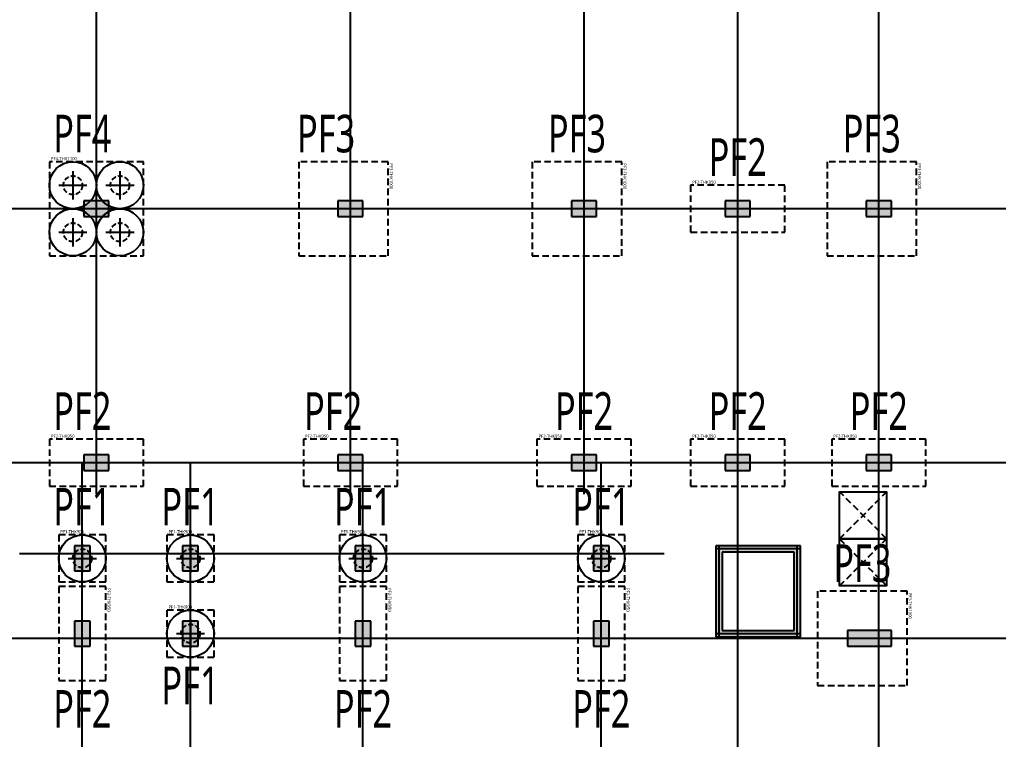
# Model space of a CAD drawing. Header units: millimetres. Extents: x 327808 to 2562540, y -728300 to 402793.
# Drawn here: x 783400 to 814615, y 175890 to 198849 of the extents above; entities that cross this region are included whole.
import ezdxf
from ezdxf.enums import TextEntityAlignment as Align

# ---------------------------------------------------------------- set-up
doc = ezdxf.new("R2010")
doc.units = ezdxf.units.MM
doc.header["$LTSCALE"] = 140
doc.linetypes.add('XS-기초$0$CONTINOUS', pattern=[0])
doc.linetypes.add('XS-기초$0$HID', pattern=[2.3, 1.5, -0.8])
for name, color, linetype in [('NAME-F', 6, 'Continuous'), ('XS-기초$0$252', 252, 'Continuous'), ('XS-기초$0$CEN-P', 14, 'XS-기초$0$CONTINOUS'), ('XS-기초$0$MAT', 3, 'XS-기초$0$HID'), ('XS-기초$0$PILE-P', 4, 'XS-기초$0$HID'), ('XS-기초$0$WALL', 11, 'Continuous'), ('XS-기초$0$집수정-우수', 6, 'Continuous')]:
    doc.layers.add(name, color=color, linetype=linetype)
doc.layers.add('XS-기초$0$DEFPOINT', color=144, linetype='Continuous', plot=False)
doc.styles.add('XS-기초$0$맑은고딕', font='malgun.ttf')
doc.styles.add('맑은고딕', font='malgun.ttf')

# ---------------------------------------------------------------- blocks, each defined once
blk = doc.blocks.new('XS-기초$0$A$C762E058C')
at = {"layer": 'XS-기초$0$252'}
h = blk.add_hatch(color=256, dxfattribs=at)
h.dxf.hatch_style = 1
h.paths.add_polyline_path([(27600, -111400), (26800, -111400), (26800, -111900), (27600, -111900)])
h.paths.add_polyline_path([(19500, -111400), (18700, -111400), (18700, -111900), (19500, -111900)])
h.paths.add_polyline_path([(22350, -115100), (22350, -114300), (21850, -114300), (21850, -115100)])
h.paths.add_polyline_path([(22350, -117500), (22350, -116700), (21850, -116700), (21850, -117500)])
h.paths.add_polyline_path([(27850, -115100), (27850, -114300), (27350, -114300), (27350, -115100)])
h.paths.add_polyline_path([(27850, -117500), (27850, -116700), (27350, -116700), (27350, -117500)])
h.paths.add_polyline_path([(18900, -115100), (18900, -114300), (18400, -114300), (18400, -115100)])
h.paths.add_polyline_path([(18900, -117500), (18900, -116700), (18400, -116700), (18400, -117500)])
h.paths.add_polyline_path([(22350, -124300), (22350, -123500), (21850, -123500), (21850, -124300)])
h.paths.add_polyline_path([(27850, -124300), (27850, -123500), (27350, -123500), (27350, -124300)])
h.paths.add_polyline_path([(18900, -124300), (18900, -123500), (18400, -123500), (18400, -124300)])
h.paths.add_polyline_path([(27600, -95200), (26800, -95200), (26800, -95700), (27600, -95700)])
h.paths.add_polyline_path([(27600, -103300), (26800, -103300), (26800, -103800), (27600, -103800)])
h.paths.add_polyline_path([(19500, -103300), (18700, -103300), (18700, -103800), (19500, -103800)])
h.paths.add_polyline_path([(19500, -95200), (18700, -95200), (18700, -95700), (19500, -95700)])
h.paths.add_polyline_path([(19500, -87100), (18700, -87100), (18700, -87600), (19500, -87600)])
h.paths.add_polyline_path([(26900, -72000), (26900, -71200), (26400, -71200), (26400, -72000)])
h.paths.add_polyline_path([(18900, -72000), (18900, -71200), (18400, -71200), (18400, -72000)])
h.paths.add_polyline_path([(27600, -87100), (26800, -87100), (26800, -87600), (27600, -87600)])
h.paths.add_polyline_path([(27600, -79000), (26800, -79000), (26800, -79500), (27600, -79500)])
h.paths.add_polyline_path([(19500, -79000), (18700, -79000), (18700, -79500), (19500, -79500)])
h.paths.add_polyline_path([(6100, -79000), (5300, -79000), (5300, -79500), (6100, -79500)])
h.paths.add_polyline_path([(11655, -79000), (10855, -79000), (10855, -79500), (11655, -79500)])
h.paths.add_polyline_path([(6100, -71500), (5300, -71500), (5300, -72000), (6100, -72000)])
h.paths.add_polyline_path([(13600, -72000), (13600, -71200), (13100, -71200), (13100, -72000)])
h.paths.add_polyline_path([(35050, -111400), (34250, -111400), (34250, -111900), (35050, -111900)])
h.paths.add_polyline_path([(39950, -111400), (39150, -111400), (39150, -111900), (39950, -111900)])
h.paths.add_polyline_path([(44450, -111400), (43650, -111400), (43650, -111900), (44450, -111900)])
h.paths.add_polyline_path([(35050, -79000), (34250, -79000), (34250, -79500), (35050, -79500)])
h.paths.add_polyline_path([(39950, -79000), (39150, -79000), (39150, -79500), (39950, -79500)])
h.paths.add_polyline_path([(44450, -79000), (43650, -79000), (43650, -79500), (44450, -79500)])
h.paths.add_polyline_path([(35050, -87100), (34250, -87100), (34250, -87600), (35050, -87600)])
h.paths.add_polyline_path([(39950, -87100), (39150, -87100), (39150, -87600), (39950, -87600)])
h.paths.add_polyline_path([(44450, -87100), (43650, -87100), (43650, -87600), (44450, -87600)])
h.paths.add_polyline_path([(35050, -95200), (34250, -95200), (34250, -95700), (35050, -95700)])
h.paths.add_polyline_path([(39950, -95200), (39150, -95200), (39150, -95700), (39950, -95700)])
h.paths.add_polyline_path([(44450, -95200), (43650, -95200), (43650, -95700), (44450, -95700)])
h.paths.add_polyline_path([(35050, -103300), (34250, -103300), (34250, -103800), (35050, -103800)])
h.paths.add_polyline_path([(39950, -103300), (39150, -103300), (39150, -103800), (39950, -103800)])
h.paths.add_polyline_path([(44450, -103300), (43650, -103300), (43650, -103800), (44450, -103800)])
h.paths.add_polyline_path([(51900, -79000), (51100, -79000), (51100, -79500), (51900, -79500)])
h.paths.add_polyline_path([(51900, -87100), (51100, -87100), (51100, -87600), (51900, -87600)])
h.paths.add_polyline_path([(51900, -95200), (51100, -95200), (51100, -95700), (51900, -95700)])
h.paths.add_polyline_path([(51900, -103300), (51100, -103300), (51100, -103800), (51900, -103800)])
h.paths.add_polyline_path([(51900, -111400), (51100, -111400), (51100, -111900), (51900, -111900)])
h.paths.add_polyline_path([(39800, -72000), (39800, -71200), (39300, -71200), (39300, -72000)])
h.paths.add_polyline_path([(34900, -72000), (34900, -71200), (34400, -71200), (34400, -72000)])
h.paths.add_polyline_path([(52250, -71500), (51450, -71500), (51450, -72000), (52250, -72000)])
h.paths.add_polyline_path([(44300, -72000), (44300, -71200), (43800, -71200), (43800, -72000)])
h.paths.add_polyline_path([(44450, -123500), (43050, -123500), (43050, -124000), (44450, -124000)])
h.paths.add_polyline_path([(35450, -124300), (35450, -123500), (34950, -123500), (34950, -124300)])
h.paths.add_polyline_path([(60300, -124300), (60300, -123500), (59800, -123500), (59800, -124300)])
h.paths.add_polyline_path([(52300, -124300), (52300, -123500), (51800, -123500), (51800, -124300)])
h.paths.add_polyline_path([(60000, -117000), (59200, -117000), (59200, -117500), (60000, -117500)])
h.paths.add_polyline_path([(44450, -117000), (43050, -117000), (43050, -117500), (44450, -117500)])
h.paths.add_polyline_path([(51900, -117000), (51100, -117000), (51100, -117500), (51900, -117500)])
h.paths.add_polyline_path([(60000, -79000), (59200, -79000), (59200, -79500), (60000, -79500)])
h.paths.add_polyline_path([(60000, -87100), (59200, -87100), (59200, -87600), (60000, -87600)])
h.paths.add_polyline_path([(60000, -95200), (59200, -95200), (59200, -95700), (60000, -95700)])
h.paths.add_polyline_path([(60000, -103300), (59200, -103300), (59200, -103800), (60000, -103800)])
h.paths.add_polyline_path([(60000, -111400), (59200, -111400), (59200, -111900), (60000, -111900)])
h.paths.add_polyline_path([(60350, -71500), (59550, -71500), (59550, -72000), (60350, -72000)])
h = blk.add_hatch(color=256, dxfattribs=at)
h.dxf.hatch_style = 1
h.paths.add_polyline_path([(7565, -107965), (5900, -107965), (5900, -108215), (7565, -108215)])
h.paths.add_polyline_path([(109050, -107400), (106350, -107400), (106350, -110300), (109050, -110300)])
h.paths.add_polyline_path([(106550, -110100), (106550, -107600), (108850, -107600), (108850, -110100)], flags=16)
h.paths.add_polyline_path([(41550, -114300), (38850, -114300), (38850, -117200), (41550, -117200)])
h.paths.add_polyline_path([(41350, -114500), (41350, -117000), (39050, -117000), (39050, -114500)], flags=16)
h.paths.add_polyline_path([(73865, -107965), (72200, -107965), (72200, -108215), (73865, -108215)])
h.paths.add_polyline_path([(140465, -107965), (138800, -107965), (138800, -108215), (140465, -108215)])
h = blk.add_hatch(color=256, dxfattribs=at)
h.dxf.hatch_style = 1
h.paths.add_polyline_path([(35450, -115100), (35450, -114300), (34950, -114300), (34950, -115100)])
h.paths.add_polyline_path([(35450, -117500), (35450, -116700), (34950, -116700), (34950, -117500)])
h.paths.add_polyline_path([(60000, -117000), (59200, -117000), (59200, -117500), (60000, -117500)])
blk = doc.blocks.new('XS-기초$0$PF3')
at = {"layer": 'XS-기초$0$MAT', "linetype": 'XS-기초$0$HID'}
blk.add_lwpolyline([(-1500, -1650), (1500, -1650), (1500, 1200), (-1500, 1200)], close=True, dxfattribs=at)
at = {"layer": 'XS-기초$0$DEFPOINT', "color": 1, "style": 'XS-기초$0$맑은고딕'}
blk.add_text('PF3-THK1000', height=100, dxfattribs=at).set_placement((-1450, 1300), align=Align.MIDDLE_LEFT)
blk = doc.blocks.new('XS-기초$0$PF2')
at = {"layer": 'XS-기초$0$MAT', "linetype": 'XS-기초$0$HID'}
blk.add_lwpolyline([(-1500, -750), (1500, -750), (1500, 750), (-1500, 750)], close=True, dxfattribs=at)
at = {"layer": 'XS-기초$0$DEFPOINT', "color": 1, "style": 'XS-기초$0$맑은고딕'}
blk.add_text('PF2-THK950', height=100, dxfattribs=at).set_placement((-1450, 850), align=Align.MIDDLE_LEFT)
blk = doc.blocks.new('XS-기초$0$PILE-P')
at = {"layer": 'XS-기초$0$DEFPOINT'}
blk.add_circle((0, 0), 750, dxfattribs=at)
at = {"layer": 'XS-기초$0$PILE-P', "color": 4, "linetype": 'XS-기초$0$CONTINOUS'}
for p, q in [((0, -450), (0, 450)), ((-450, 0), (450, 0))]:
    blk.add_line(p, q, dxfattribs=at)
at = {"layer": 'XS-기초$0$PILE-P', "linetype": 'XS-기초$0$HID', "ltscale": 0.7}
blk.add_circle((0, 0), 300, dxfattribs=at)
blk = doc.blocks.new('XS-기초$0$PF1')
at = {"layer": 'XS-기초$0$MAT', "linetype": 'XS-기초$0$HID'}
blk.add_lwpolyline([(-750, -750), (750, -750), (750, 750), (-750, 750)], close=True, dxfattribs=at)
at = {"layer": 'XS-기초$0$PILE-P', "rotation": 270}
blk.add_blockref('XS-기초$0$PILE-P', (0, 0), dxfattribs=at)
at = {"layer": 'XS-기초$0$DEFPOINT', "color": 1, "style": 'XS-기초$0$맑은고딕'}
blk.add_text('PF1-THK900', height=100, dxfattribs=at).set_placement((-700, 850), align=Align.MIDDLE_LEFT)
blk = doc.blocks.new('XS-기초$0$PF4')
at = {"layer": 'XS-기초$0$MAT', "linetype": 'XS-기초$0$HID'}
blk.add_lwpolyline([(-1500, -1500), (1500, -1500), (1500, 1500), (-1500, 1500)], close=True, dxfattribs=at)
at = {"layer": 'XS-기초$0$PILE-P', "rotation": 270}
for p in [(-750, 750), (750, 750), (-750, -750), (750, -750)]:
    blk.add_blockref('XS-기초$0$PILE-P', p, dxfattribs=at)
at = {"layer": 'XS-기초$0$DEFPOINT', "color": 1, "style": 'XS-기초$0$맑은고딕'}
blk.add_text('PF4-THK1100', height=100, dxfattribs=at).set_placement((-1450, 1600), align=Align.MIDDLE_LEFT)

msp = doc.modelspace()

# ---------------------------------------------------------------- linework, layer by layer
at = {"layer": 'XS-기초$0$CEN-P'}
for p, q in [((801400.4, 183713.9), (801400.4, 341453.9)), ((810800.4, 146453.9), (810800.4, 341453.9)), ((955930.4, 192813.9), (731950.4, 192813.9)), ((835250.4, 184713.9), (731950.4, 184713.9)), ((785400.4, 146453.9), (785400.4, 184713.9)), ((805700.4, 182063.9), (805700.4, 179163.9)), ((808200.4, 179163.9), (808200.4, 182063.9)), ((808300.4, 181963.9), (805600.4, 181963.9)), ((805600.4, 179263.9), (808300.4, 179263.9)), ((955930.4, 179113.9), (731950.4, 179113.9))]:
    msp.add_line(p, q, dxfattribs=at)
at = {"layer": 'XS-기초$0$CEN-P', "color": 124}
for p, q in [((806300.4, 146453.9), (806300.4, 232453.9)), ((788850.4, 146453.9), (788850.4, 184713.9)), ((794350.4, 146453.9), (794350.4, 184713.9)), ((801950.4, 146453.9), (801950.4, 184713.9)), ((803950.4, 181813.9), (783400.4, 181813.9))]:
    msp.add_line(p, q, dxfattribs=at)
at = {"layer": 'XS-기초$0$CEN-P', "color": 181}
for p, q in [((785850.4, 183713.9), (785850.4, 218113.9)), ((793950.4, 183713.9), (793950.4, 218113.9))]:
    msp.add_line(p, q, dxfattribs=at)
at = {"layer": 'XS-기초$0$WALL'}
for p, q in [((785450.4, 193063.9), (785450.4, 192563.9)), ((786250.4, 193063.9), (785450.4, 193063.9)), ((786250.4, 192563.9), (786250.4, 193063.9)), ((793550.4, 193063.9), (793550.4, 192563.9)), ((794350.4, 193063.9), (793550.4, 193063.9)), ((794350.4, 192563.9), (794350.4, 193063.9)), ((801000.4, 193063.9), (801000.4, 192563.9)), ((801800.4, 193063.9), (801000.4, 193063.9)), ((801800.4, 192563.9), (801800.4, 193063.9)), ((805900.4, 193063.9), (805900.4, 192563.9)), ((806700.4, 193063.9), (805900.4, 193063.9)), ((806700.4, 192563.9), (806700.4, 193063.9)), ((810400.4, 193063.9), (810400.4, 192563.9)), ((811200.4, 193063.9), (810400.4, 193063.9)), ((811200.4, 192563.9), (811200.4, 193063.9)), ((785450.4, 192563.9), (786250.4, 192563.9)), ((793550.4, 192563.9), (794350.4, 192563.9)), ((801000.4, 192563.9), (801800.4, 192563.9)), ((805900.4, 192563.9), (806700.4, 192563.9)), ((810400.4, 192563.9), (811200.4, 192563.9)), ((785450.4, 184963.9), (785450.4, 184463.9)), ((786250.4, 184963.9), (785450.4, 184963.9)), ((786250.4, 184463.9), (786250.4, 184963.9)), ((793550.4, 184963.9), (793550.4, 184463.9)), ((794350.4, 184963.9), (793550.4, 184963.9)), ((794350.4, 184463.9), (794350.4, 184963.9)), ((801000.4, 184963.9), (801000.4, 184463.9)), ((801800.4, 184963.9), (801000.4, 184963.9)), ((801800.4, 184463.9), (801800.4, 184963.9)), ((805900.4, 184963.9), (805900.4, 184463.9)), ((806700.4, 184963.9), (805900.4, 184963.9)), ((806700.4, 184463.9), (806700.4, 184963.9)), ((810400.4, 184963.9), (810400.4, 184463.9)), ((811200.4, 184963.9), (810400.4, 184963.9)), ((811200.4, 184463.9), (811200.4, 184963.9)), ((785450.4, 184463.9), (786250.4, 184463.9)), ((793550.4, 184463.9), (794350.4, 184463.9)), ((801000.4, 184463.9), (801800.4, 184463.9)), ((805900.4, 184463.9), (806700.4, 184463.9)), ((810400.4, 184463.9), (811200.4, 184463.9)), ((785650.4, 182063.9), (785150.4, 182063.9)), ((785150.4, 182063.9), (785150.4, 181263.9)), ((785650.4, 181263.9), (785650.4, 182063.9)), ((789100.4, 182063.9), (788600.4, 182063.9)), ((788600.4, 182063.9), (788600.4, 181263.9)), ((789100.4, 181263.9), (789100.4, 182063.9)), ((794600.4, 182063.9), (794100.4, 182063.9)), ((794100.4, 182063.9), (794100.4, 181263.9)), ((794600.4, 181263.9), (794600.4, 182063.9)), ((802200.4, 182063.9), (801700.4, 182063.9)), ((801700.4, 182063.9), (801700.4, 181263.9)), ((802200.4, 181263.9), (802200.4, 182063.9)), ((808300.4, 182063.9), (805600.4, 182063.9)), ((805600.4, 182063.9), (805600.4, 179163.9)), ((808300.4, 179163.9), (808300.4, 182063.9)), ((808100.4, 181863.9), (805800.4, 181863.9)), ((805800.4, 181863.9), (805800.4, 179363.9)), ((808100.4, 179363.9), (808100.4, 181863.9)), ((785150.4, 181263.9), (785650.4, 181263.9)), ((788600.4, 181263.9), (789100.4, 181263.9)), ((794100.4, 181263.9), (794600.4, 181263.9)), ((801700.4, 181263.9), (802200.4, 181263.9)), ((785650.4, 179663.9), (785150.4, 179663.9)), ((785150.4, 179663.9), (785150.4, 178863.9)), ((785650.4, 178863.9), (785650.4, 179663.9)), ((789100.4, 179663.9), (788600.4, 179663.9)), ((788600.4, 179663.9), (788600.4, 178863.9)), ((789100.4, 178863.9), (789100.4, 179663.9)), ((794600.4, 179663.9), (794100.4, 179663.9)), ((794100.4, 179663.9), (794100.4, 178863.9)), ((794600.4, 178863.9), (794600.4, 179663.9)), ((802200.4, 179663.9), (801700.4, 179663.9)), ((801700.4, 179663.9), (801700.4, 178863.9)), ((802200.4, 178863.9), (802200.4, 179663.9)), ((805800.4, 179363.9), (808100.4, 179363.9)), ((809800.4, 179363.9), (809800.4, 178863.9)), ((811200.4, 179363.9), (809800.4, 179363.9)), ((811200.4, 178863.9), (811200.4, 179363.9)), ((785150.4, 178863.9), (785650.4, 178863.9)), ((788600.4, 178863.9), (789100.4, 178863.9)), ((794100.4, 178863.9), (794600.4, 178863.9)), ((801700.4, 178863.9), (802200.4, 178863.9)), ((805600.4, 179163.9), (808300.4, 179163.9)), ((809800.4, 178863.9), (811200.4, 178863.9))]:
    msp.add_line(p, q, dxfattribs=at)
at = {"layer": 'XS-기초$0$집수정-우수', "linetype": 'XS-기초$0$HID'}
for p, q in [((811050.4, 182288.9), (809550.4, 183788.9)), ((809550.4, 182288.9), (811050.4, 183788.9)), ((809550.4, 180788.9), (811050.4, 182288.9)), ((809550.4, 182288.9), (811050.4, 180788.9))]:
    msp.add_line(p, q, dxfattribs=at)
at = {"layer": 'XS-기초$0$집수정-우수'}
for points in [[(809550.4, 182288.9), (809550.4, 183788.9), (811050.4, 183788.9), (811050.4, 182288.9)], [(809550.4, 182288.9), (811050.4, 182288.9), (811050.4, 180788.9), (809550.4, 180788.9)]]:
    msp.add_lwpolyline(points, close=True, dxfattribs=at)

# ---------------------------------------------------------------- block references
at = {"layer": 'XS-기초$0$252'}
msp.add_blockref('XS-기초$0$A$C762E058C', (766750.4, 296363.9), dxfattribs=at)
at = {"layer": 'XS-기초$0$PILE-P'}
for name, p in [('XS-기초$0$PF4', (785850.4, 192813.9)), ('XS-기초$0$PF2', (806300.4, 192813.9)), ('XS-기초$0$PF2', (785850.4, 184713.9)), ('XS-기초$0$PF2', (793950.4, 184713.9)), ('XS-기초$0$PF2', (801400.4, 184713.9)), ('XS-기초$0$PF2', (806300.4, 184713.9)), ('XS-기초$0$PF2', (810800.4, 184713.9)), ('XS-기초$0$PF1', (785400.4, 181663.9)), ('XS-기초$0$PF1', (788850.4, 181663.9)), ('XS-기초$0$PF1', (794350.4, 181663.9)), ('XS-기초$0$PF1', (801950.4, 181663.9)), ('XS-기초$0$PF1', (788850.4, 179263.9))]:
    msp.add_blockref(name, p, dxfattribs=at)
at = {"layer": 'XS-기초$0$PILE-P', "rotation": 270}
for name, p in [('XS-기초$0$PF3', (793950.4, 192813.9)), ('XS-기초$0$PF3', (801400.4, 192813.9)), ('XS-기초$0$PF3', (810800.4, 192813.9)), ('XS-기초$0$PF2', (785400.4, 179263.9)), ('XS-기초$0$PF2', (794350.4, 179263.9)), ('XS-기초$0$PF2', (801950.4, 179263.9)), ('XS-기초$0$PF3', (810500.4, 179113.9))]:
    msp.add_blockref(name, p, dxfattribs=at)

# ---------------------------------------------------------------- texts
at = {"layer": 'NAME-F', "style": '맑은고딕', "width": 0.7}
for s, p in [('PF4', (785400.4, 195213.9)), ('PF3', (793175.4, 195213.9)), ('PF3', (801175.4, 195213.9)), ('PF3', (810575.4, 195213.9)), ('PF2', (806300.4, 194463.9)), ('PF2', (785400.4, 186363.9)), ('PF2', (793400.4, 186363.9)), ('PF2', (801400.4, 186363.9)), ('PF2', (806300.4, 186363.9)), ('PF2', (810800.4, 186363.9)), ('PF1', (785400.4, 183313.9)), ('PF1', (788850.4, 183313.9)), ('PF1', (794350.4, 183313.9)), ('PF1', (801950.4, 183313.9)), ('PF3', (810275.4, 181513.9)), ('PF1', (788850.4, 177613.9)), ('PF2', (785400.4, 176863.9)), ('PF2', (794350.4, 176863.9)), ('PF2', (801950.4, 176863.9))]:
    msp.add_text(s, height=1200, dxfattribs=at).set_placement(p, align=Align.MIDDLE_CENTER)

doc.saveas('drawing.dxf')
